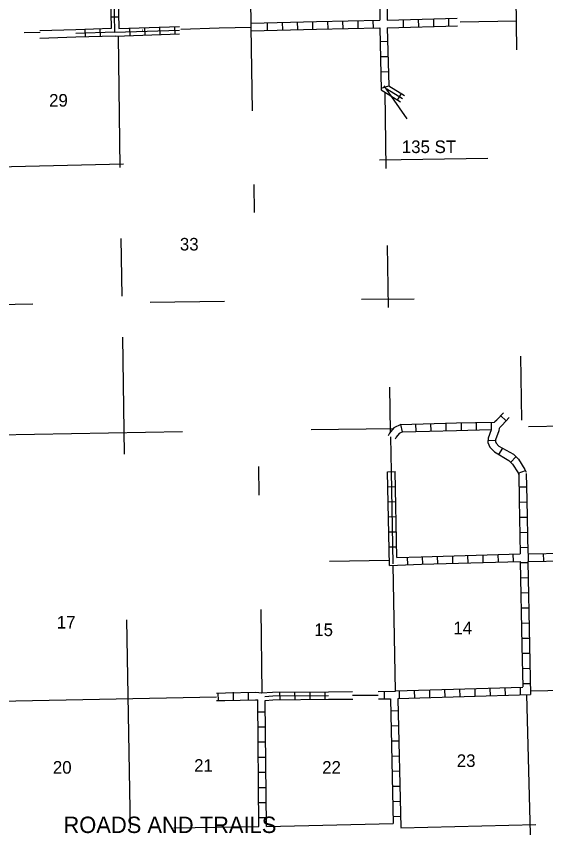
# Model space of a CAD drawing. Extents: x 1801812 to 2342521, y 16392469 to 16767754.
# Drawn here: x 2034681 to 2055702, y 16481863 to 16514063 of the extents above; entities that cross this region are included whole.
import ezdxf

# ---------------------------------------------------------------- set-up
doc = ezdxf.new("R2010")
doc.units = 0
for name, color, linetype in [('L10', 7, 'Continuous'), ('L11', 7, 'Continuous'), ('L13', 7, 'Continuous'), ('L14', 7, 'Continuous'), ('L30', 7, 'Continuous'), ('L63', 7, 'Continuous'), ('L8', 7, 'Continuous')]:
    doc.layers.add(name, color=color, linetype=linetype)

msp = doc.modelspace()

# ---------------------------------------------------------------- linework, layer by layer
at = {"layer": 'L10'}
for points in [[(2047082, 16487260), (2048032, 16487268)], [(2047076, 16486960), (2048041, 16486968)]]:
    msp.add_lwpolyline(points, dxfattribs=at)
at = {"layer": 'L11'}
for p, q in [((2037042, 16513526), (2035613, 16513478)), ((2037052, 16513226), (2035623, 16513178)), ((2040932, 16481866), (2044311, 16481917)), ((2044611, 16481917), (2049644, 16482028))]:
    msp.add_line(p, q, dxfattribs=at)
at = {"layer": 'L13'}
for p, q in [((2054553, 16512727), (2054502, 16516276)), ((2044005, 16513633), (2043977, 16515784)), ((2052310, 16513834), (2054544, 16513876)), ((2039691, 16513509), (2039694, 16513509)), ((2039694, 16513509), (2039702, 16513509)), ((2039702, 16513509), (2039698, 16513509)), ((2041215, 16513554), (2042732, 16513599)), ((2042732, 16513599), (2044008, 16513633)), ((2044061, 16510309), (2044008, 16513633)), ((2035002, 16513415), (2035637, 16513427)), ((2038724, 16513280), (2038794, 16508059)), ((2049370, 16508021), (2049321, 16511044)), ((2049103, 16508366), (2053404, 16508433)), ((2033611, 16508076), (2038944, 16508201)), ((2044109, 16507385), (2044127, 16506280)), ((2038836, 16505243), (2038869, 16502959)), ((2049460, 16502509), (2049419, 16504968)), ((2050477, 16502843), (2048385, 16502818)), ((2035336, 16502634), (2027992, 16502536)), ((2042944, 16502743), (2039994, 16502701)), ((2038894, 16501326), (2038962, 16496683)), ((2054751, 16498037), (2054718, 16500573)), ((2049544, 16497583), (2049510, 16499351)), ((2046394, 16497659), (2049660, 16497709)), ((2055020, 16497790), (2063607, 16497923)), ((2028610, 16497363), (2041277, 16497584)), ((2049573, 16495994), (2049548, 16497370)), ((2044292, 16496201), (2044311, 16495064)), ((2047119, 16492443), (2049490, 16492476)), ((2049737, 16487291), (2049643, 16492280)), ((2044386, 16490526), (2044436, 16487217)), ((2039061, 16490109), (2039200, 16481845)), ((2033994, 16486884), (2042628, 16487058)), ((2054940, 16487146), (2055102, 16480888)), ((2055108, 16487301), (2057599, 16487342)), ((2049944, 16481859), (2055313, 16481994))]:
    msp.add_line(p, q, dxfattribs=at)
msp.add_lwpolyline([(2048036, 16487118), (2049055, 16487126)], dxfattribs=at)
at = {"layer": 'L8'}
for p, q in [((2049085, 16516351), (2049111, 16513902)), ((2049385, 16516351), (2049410, 16513909)), ((2038401, 16516050), (2038448, 16513572)), ((2038601, 16513427), (2038551, 16516053)), ((2038701, 16516055), (2038748, 16513581)), ((2038739, 16514026), (2038440, 16514020)), ((2044003, 16513782), (2046602, 16513851)), ((2044661, 16513501), (2044652, 16513801)), ((2045261, 16513518), (2045252, 16513818)), ((2045861, 16513534), (2045852, 16513834)), ((2046461, 16513551), (2046452, 16513851)), ((2046602, 16513851), (2049111, 16513902)), ((2047060, 16513559), (2047052, 16513859)), ((2047660, 16513568), (2047652, 16513868)), ((2048260, 16513584), (2048252, 16513884)), ((2048860, 16513593), (2048852, 16513893)), ((2049410, 16513909), (2052185, 16513984)), ((2050060, 16513626), (2050052, 16513926)), ((2050660, 16513643), (2050652, 16513943)), ((2051260, 16513659), (2051252, 16513959)), ((2051860, 16513676), (2051852, 16513976)), ((2038448, 16513572), (2037042, 16513526)), ((2037403, 16513537), (2037413, 16513239)), ((2038000, 16513556), (2038009, 16513258)), ((2038601, 16513427), (2041161, 16513510)), ((2038748, 16513581), (2041156, 16513660)), ((2039202, 16513297), (2039192, 16513595)), ((2039798, 16513317), (2039788, 16513615)), ((2040394, 16513336), (2040385, 16513634)), ((2040991, 16513356), (2040981, 16513654)), ((2044011, 16513483), (2046602, 16513551)), ((2046602, 16513551), (2049110, 16513601)), ((2049110, 16513601), (2049171, 16511137)), ((2049410, 16513601), (2052202, 16513684)), ((2049410, 16513601), (2049466, 16511307)), ((2038601, 16513427), (2037047, 16513376)), ((2038606, 16513277), (2037052, 16513226)), ((2038606, 16513277), (2041166, 16513360)), ((2049127, 16513059), (2049427, 16513068)), ((2049144, 16512459), (2049444, 16512468)), ((2049152, 16511859), (2049452, 16511868)), ((2049169, 16511209), (2049466, 16511307)), ((2050196, 16509994), (2049292, 16511295)), ((2049466, 16511307), (2050090, 16510919)), ((2049171, 16511137), (2049931, 16510665)), ((2049387, 16511179), (2050011, 16510792)), ((2049815, 16510738), (2049973, 16510991)), ((2054135, 16498009), (2053910, 16498218)), ((2049952, 16497868), (2052152, 16497926)), ((2050019, 16497576), (2049952, 16497868)), ((2050552, 16497584), (2050544, 16497884)), ((2051152, 16497601), (2051144, 16497901)), ((2051752, 16497618), (2051744, 16497918)), ((2052152, 16497926), (2053660, 16497959)), ((2052152, 16497626), (2053527, 16497659)), ((2052352, 16497634), (2052352, 16497934)), ((2052952, 16497643), (2052952, 16497943)), ((2053552, 16497659), (2053544, 16497959)), ((2053660, 16497959), (2053677, 16497976)), ((2050010, 16497568), (2052152, 16497626)), ((2053410, 16497243), (2053702, 16497226)), ((2053844, 16496668), (2053994, 16496926)), ((2054310, 16496368), (2054519, 16496584)), ((2049493, 16492275), (2049423, 16495992)), ((2049424, 16495992), (2049723, 16495997)), ((2049642, 16492330), (2049573, 16495994)), ((2049788, 16492585), (2049723, 16495997)), ((2054610, 16495934), (2054894, 16496034)), ((2054627, 16495918), (2054652, 16494868)), ((2054927, 16495918), (2054952, 16494868)), ((2049436, 16495395), (2049734, 16495401)), ((2054644, 16495384), (2054944, 16495393)), ((2049447, 16494799), (2049745, 16494804)), ((2054652, 16494868), (2054685, 16492726)), ((2054652, 16494784), (2054952, 16494793)), ((2054952, 16494868), (2054985, 16492759)), ((2049458, 16494202), (2049756, 16494208)), ((2054660, 16494184), (2054960, 16494193)), ((2049469, 16493606), (2049767, 16493611)), ((2054669, 16493584), (2054969, 16493593)), ((2049480, 16493009), (2049779, 16493015)), ((2054677, 16492984), (2054977, 16492993)), ((2049788, 16492585), (2050752, 16492618)), ((2050227, 16492301), (2050210, 16492601)), ((2050752, 16492618), (2054685, 16492726)), ((2050819, 16492318), (2050810, 16492618)), ((2051419, 16492334), (2051410, 16492634)), ((2052019, 16492351), (2052010, 16492651)), ((2052619, 16492368), (2052610, 16492668)), ((2053219, 16492384), (2053210, 16492684)), ((2053819, 16492409), (2053810, 16492701)), ((2054419, 16492426), (2054410, 16492726)), ((2054985, 16492734), (2058260, 16492784)), ((2055019, 16492434), (2055010, 16492734)), ((2055619, 16492451), (2055610, 16492751)), ((2049493, 16492275), (2050769, 16492318)), ((2050769, 16492318), (2054685, 16492426)), ((2054685, 16492426), (2054752, 16489101)), ((2054685, 16492384), (2054985, 16492392)), ((2054985, 16492434), (2058327, 16492484)), ((2054985, 16492434), (2055052, 16489101)), ((2054702, 16491784), (2055002, 16491792)), ((2054710, 16491184), (2055010, 16491192)), ((2054727, 16490584), (2055027, 16490592)), ((2054735, 16489984), (2055035, 16489992)), ((2054744, 16489384), (2055044, 16489392)), ((2054752, 16489084), (2054794, 16487451)), ((2055052, 16489101), (2055101, 16487151)), ((2054760, 16488784), (2055060, 16488792)), ((2054777, 16488184), (2055077, 16488192)), ((2049737, 16487290), (2054785, 16487442)), ((2052302, 16487067), (2052294, 16487367)), ((2052902, 16487084), (2052894, 16487384)), ((2053502, 16487101), (2053494, 16487401)), ((2054102, 16487126), (2054094, 16487426)), ((2054702, 16487142), (2054694, 16487442)), ((2054794, 16487584), (2055094, 16487592)), ((2042711, 16486909), (2042702, 16487209)), ((2043302, 16486942), (2043302, 16487242)), ((2043902, 16486942), (2043902, 16487242)), ((2045153, 16486946), (2045151, 16487244)), ((2045750, 16486950), (2045747, 16487249)), ((2046346, 16486955), (2046344, 16487253)), ((2046943, 16486960), (2046941, 16487258)), ((2049051, 16487275), (2049737, 16487288)), ((2049302, 16486976), (2049294, 16487276)), ((2049835, 16486992), (2055101, 16487151)), ((2049902, 16486992), (2049894, 16487292)), ((2050502, 16487009), (2050494, 16487309)), ((2051102, 16487026), (2051094, 16487326)), ((2051702, 16487051), (2051694, 16487351)), ((2044311, 16481917), (2044269, 16486942)), ((2044611, 16481917), (2044569, 16486917)), ((2049060, 16486975), (2049535, 16486984)), ((2049535, 16486976), (2049644, 16482028)), ((2049835, 16486984), (2049944, 16481867)), ((2044277, 16486467), (2044577, 16486467)), ((2049552, 16486509), (2049852, 16486517)), ((2044277, 16485867), (2044577, 16485867)), ((2049560, 16485909), (2049860, 16485917)), ((2044286, 16485267), (2044586, 16485267)), ((2049569, 16485309), (2049869, 16485317)), ((2044286, 16484667), (2044586, 16484667)), ((2049585, 16484709), (2049885, 16484717)), ((2044294, 16484067), (2044594, 16484067)), ((2049594, 16484109), (2049894, 16484117)), ((2049610, 16483509), (2049910, 16483517)), ((2044294, 16483467), (2044594, 16483467)), ((2044302, 16482867), (2044602, 16482867)), ((2049619, 16482909), (2049919, 16482917)), ((2044311, 16482267), (2044611, 16482267)), ((2049635, 16482309), (2049935, 16482317))]:
    msp.add_line(p, q, dxfattribs=at)
for points in [[(2053677, 16497976), (2053760, 16498051), (2054023, 16498333)], [(2053860, 16497734), (2053977, 16497834), (2054246, 16498138)], [(2049952, 16497868), (2049677, 16497734), (2049494, 16497526), (2049449, 16497417)], [(2053852, 16497718), (2053835, 16497618), (2053710, 16497259), (2053702, 16497193), (2053735, 16497126), (2053844, 16497009), (2054419, 16496684), (2054619, 16496493), (2054877, 16496084), (2054919, 16495968)], [(2050019, 16497568), (2049877, 16497501), (2049760, 16497359), (2049728, 16497284)], [(2053535, 16497651), (2053410, 16497326), (2053402, 16497143), (2053485, 16496959), (2053660, 16496776), (2054235, 16496434), (2054385, 16496293), (2054610, 16495951), (2054635, 16495868)], [(2042628, 16487209), (2042986, 16487217)], [(2042986, 16487217), (2044194, 16487242), (2044436, 16487217)], [(2044411, 16487217), (2044852, 16487242), (2047082, 16487260)], [(2044556, 16487067), (2044862, 16487092), (2047075, 16487110)], [(2042628, 16486909), (2042961, 16486917)], [(2042961, 16486917), (2044177, 16486942), (2044269, 16486942)], [(2044569, 16486917), (2044869, 16486942), (2047076, 16486960)]]:
    msp.add_lwpolyline(points, dxfattribs=at)

# ---------------------------------------------------------------- texts
at = {"layer": 'L14'}
for s, p in [('29', (2035986, 16510476)), ('33', (2041177, 16504768)), ('17', (2036294, 16489768)), ('15', (2046511, 16489468)), ('14', (2052035, 16489542)), ('23', (2052169, 16484276)), ('20', (2036136, 16484009)), ('21', (2041744, 16484084)), ('22', (2046827, 16484009))]:
    msp.add_text(s, height=500, rotation=360, dxfattribs=at).set_placement(p)
at = {"layer": 'L30'}
msp.add_text('135 ST', height=500, rotation=360, dxfattribs=at).set_placement((2049987, 16508633))
at = {"layer": 'L63'}
msp.add_text('ROADS AND TRAILS    ', height=650.03, rotation=359.9992, dxfattribs=at).set_placement((2036555, 16481655))

doc.saveas('drawing.dxf')
